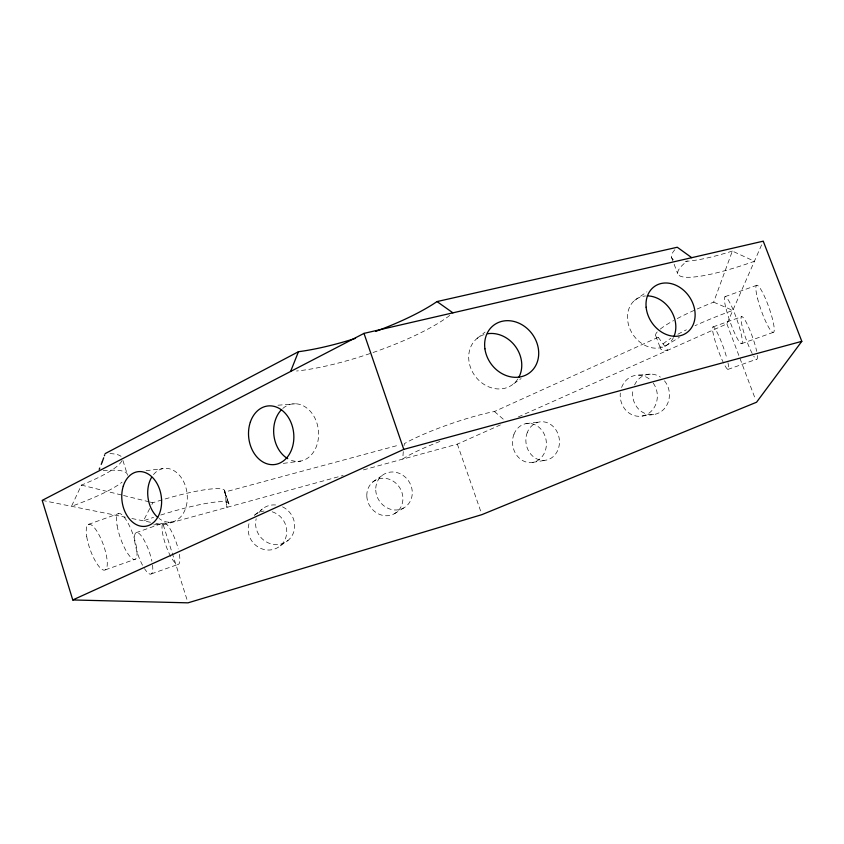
<?xml version="1.0" encoding="UTF-8"?>
<svg xmlns="http://www.w3.org/2000/svg" width="844" height="844" viewBox="0 0 844 844"><rect width="100%" height="100%" fill="white"/><g stroke="black" fill="none" stroke-linecap="round" stroke-linejoin="round"><path stroke-width="0.63" stroke-dasharray="4.22 3.17" d="M403.274 451.582L402.757 458.999A62.403 8.197 -19.2 0 1 441.338 440.906M404.054 445.6L404.392 443.617A62.329 8.672 -19.2 0 1 494.457 411.524L658.214 337.283A71.424 10.729 -20.9 0 1 658.636 330.51M677.236 318.589A71.424 10.729 -20.9 0 1 713.644 302.152L732.349 251.069L754.399 261.281A92.829 16.648 -21.6 0 1 687.29 260.954M121.874 460.687A90.086 16.511 -16.4 0 1 81.435 485.1L71.497 506.305A90.234 15.614 -16.5 0 0 122.063 482.156M518.374 416.904L726.895 323.874L763.24 241.162M149.715 508.573L143.427 520.843A69.577 9.695 -17.6 0 1 153.555 517.361M151.909 504.459L152.848 502.739A69.493 10.265 -17.5 0 1 224.662 492.084L399.328 444.988M254.846 514.956L262.336 508.995M477.06 338.444L485.078 332.072M280.24 545.836L288.12 540.36M513.732 383.693L521.107 378.576M372.753 482.029L381.731 475.805M634.519 300.443L646.894 291.866M394.296 513.785L403.59 508.035M665.462 345.934L679.346 337.336M363.447 469.897L457.342 444.123L500.429 424.901M88.346 524.419L118.403 513.669M725.112 296.624L756.836 285.272M136.053 532.691L163.346 522.953M713.127 326.871L741.802 316.648M105.363 569.837L135.388 559.161M741.443 343.698L773.125 332.43M151.403 573.867L178.675 564.193M727.929 369.408L756.572 359.249M155.813 523.354L163.251 524.852L343.16 475.467M153.724 524.947L171.754 521.972M532.701 462.375L545.868 460.202M283.31 463.377L300.717 461.077M642.2 416.039L654.416 414.425M146.033 470.699L162.881 468.62M525.97 423.625L539.221 421.979M277.971 405.226L295.463 403.77M638.686 375.116L650.967 374.092M42.2 500.376L125.45 517.214M131.875 518.511L150.865 522.352M81.435 485.1L122.243 495.175M123.519 495.491L149.019 501.79M150.295 502.106L152.848 502.739M713.644 302.152L732.814 310.413A71.518 10.139 -20.8 0 0 695.066 325.689M494.457 411.524L504.047 419.879M658.214 337.283L667.794 350.239A71.518 10.139 -20.8 0 1 670.885 338.307M726.895 323.874L755.623 399.782M671.507 257.251L673.712 263.117M674.145 264.288L677.669 273.667M655.862 336.028L660.641 348.899M224.736 492.411L228.967 504.132M224.662 492.084L228.524 502.95L224.367 490.132M457.342 444.123L481.038 512.171M163.251 524.852L187.632 601.593M122.929 460.539L127.265 474.244M225.242 495.101L225.369 495.882M225.548 497.01L225.643 497.686M225.738 498.361L225.833 499.047M225.886 499.49L225.981 500.292M225.992 500.397L226.076 501.083M226.087 501.199L226.171 502.106M226.181 502.222L226.245 502.897M226.297 503.478L226.34 504.047M226.35 504.269L226.414 505.187M226.456 505.872L226.498 506.79M153.471 474.623A27.061 19.634 82 0 1 179.804 475.721A27.061 19.634 82 0 1 184.33 511.464A27.061 19.634 82 0 1 159.031 518.469M282.782 408.464A28.886 22.387 83.7 0 1 318.315 429.533A28.886 22.387 83.7 0 1 289.249 459.474M517.857 378.988A29.139 25.025 53.6 0 1 475.394 376.466A29.139 25.025 53.6 0 1 484.097 334.593M673.47 337.558A27.62 22.493 56.4 0 1 632.989 334.583A27.62 22.493 56.4 0 1 645.607 295.949M757.384 355.503A22.588 3.376 70.3 0 1 753.766 356.221M752.215 353.509A22.588 3.376 70.3 0 1 741.633 323.779A22.588 3.376 70.3 0 1 745.906 321.712A22.588 3.376 70.3 0 1 756.688 351.347M727.961 362.783A22.566 2.933 70.3 0 1 720.291 355.641A22.566 2.933 70.3 0 1 713.433 326.966A22.566 2.933 70.3 0 1 727.085 359.122M664.492 380.844A20.319 18.389 84.5 0 1 655.577 414.161A20.319 18.389 84.5 0 1 633.2 388.978M634.572 384.959A20.319 18.389 84.5 0 1 660.388 377.11M653.224 383.102A20.615 18.557 84.4 0 1 643.993 415.596A20.615 18.557 84.4 0 1 620.298 393.072M621.595 387.459A20.615 18.557 84.4 0 1 650.397 379.916M272.211 511.791A19.992 18.853 52.3 0 1 285.905 537.248A19.992 18.853 52.3 0 1 260.933 548.484A19.992 18.853 52.3 0 1 249.634 521.951M254.329 515.389A19.992 18.853 52.3 0 1 264.045 511.031M282.571 506.864A20.309 19.085 52.4 0 1 293.554 532.532A20.309 19.085 52.4 0 1 269.447 543.378A20.309 19.085 52.4 0 1 256.196 518.733M259.076 512.487A20.309 19.085 52.4 0 1 275.809 504.976M152.542 565.132A22.018 5.781 70.5 0 1 144.524 568.656M142.541 565.258A22.018 5.781 70.5 0 1 136.222 532.606A22.018 5.781 70.5 0 1 151.899 561.26M179.361 554.308A22.039 5.38 70.5 0 1 170.172 555.447A22.039 5.38 70.5 0 1 163.177 523.08A22.039 5.38 70.5 0 1 178.2 548.906M103.19 470.699A90.234 15.614 -16.5 0 1 127.212 476.058M160.782 515.019A69.577 9.695 -17.6 0 1 226.53 507.487M677.89 334.235A71.518 10.139 -20.8 0 1 686.404 329.814M449.757 315.403A103.443 22.514 -18.8 0 1 296.56 371.001M109.963 453.587A90.086 16.511 -16.4 0 1 121.631 457.026M660.293 329.086A71.424 10.729 -20.9 0 1 673.649 320.53M732.349 251.069A92.682 17.608 -21.8 0 1 685.159 261.323M673.396 259.625A92.682 17.608 -21.8 0 1 675.168 249.381M86.721 536.552A24.276 7.037 70.3 0 0 104.54 570.143A24.276 7.037 70.3 0 0 99.022 534.853A24.276 7.037 70.3 0 0 86.721 536.552M117.137 525.685A24.307 6.541 70.3 0 0 134.618 559.445A24.307 6.541 70.3 0 0 128.647 524.272A24.307 6.541 70.3 0 0 117.137 525.685M757.448 298.037A24.982 4.125 70.5 0 0 773.357 332.409A24.982 4.125 70.5 0 0 764.347 296.107A24.982 4.125 70.5 0 0 757.448 298.037M726.178 309.21A24.94 3.587 70.5 0 0 741.644 343.677A24.94 3.587 70.5 0 0 732.191 307.596A24.94 3.587 70.5 0 0 726.178 309.21M527.321 432.423A19.401 16.753 81.6 0 0 544.38 460.381A19.401 16.753 81.6 0 0 556.28 430.408A19.401 16.753 81.6 0 0 527.321 432.423M513.975 434.196A19.665 16.891 81.6 0 0 531.203 462.554A19.665 16.891 81.6 0 0 543.177 432.181A19.665 16.891 81.6 0 0 513.975 434.196M366.823 496.188A19.264 17.513 57 0 0 394.57 513.637A19.264 17.513 57 0 0 393.188 481.164A19.264 17.513 57 0 0 366.823 496.188M375.749 490.153A19.56 17.713 56.9 0 0 403.865 507.877A19.56 17.713 56.9 0 0 402.409 474.961A19.56 17.713 56.9 0 0 375.749 490.153"/><path stroke-width="1.27" d="M105.12 453.639L298.449 351.716A103.253 23.801 -18.8 0 0 355.514 338.349M104.751 454.758L104.413 455.76M290.61 371.466L298.449 351.716M103.706 457.786L103.474 458.419M103.39 458.682L102.293 461.636M102.187 461.9L101.227 464.39M99.771 467.977L99.202 469.317M801.8 341.345L756.551 402.229L481.903 514.64L188.022 602.838L72.763 599.957L42.2 500.376L363.996 333.38L763.24 241.162L801.8 341.345L403.78 449.377L72.763 599.957M375.654 331.428A103.253 23.801 -18.8 0 0 437.013 301.572L677.278 247.25L691.742 257.684M437.013 301.572L452.901 312.839M363.996 333.38L403.78 449.377M157.775 517.446A27.061 19.634 82 0 1 151.635 477.282M287.741 458.672A28.886 22.387 83.7 0 1 281.537 409.635M487.632 333.739A29.139 25.025 53.6 0 1 515.684 346.789A29.139 25.025 53.6 0 1 518.786 377.426M647.285 295.896A27.62 22.493 56.4 0 1 670.326 309.505A27.62 22.493 56.4 0 1 674.156 336.017M123.277 486.133A27.578 19.76 82 0 0 144.24 526.424A27.578 19.76 82 0 0 157.512 484.414A27.578 19.76 82 0 0 123.277 486.133M250.351 422.063A29.498 22.588 83.7 0 0 273.857 464.633A29.498 22.588 83.7 0 0 289.365 419.088A29.498 22.588 83.7 0 0 250.351 422.063M484.91 348.783A29.793 25.415 53.6 0 0 528.407 373.639A29.793 25.415 53.6 0 0 521.676 324.56A29.793 25.415 53.6 0 0 484.91 348.783M646.135 307.248A28.211 22.777 56.4 0 0 685.043 333.834A28.211 22.777 56.4 0 0 680.528 287.846A28.211 22.777 56.4 0 0 646.135 307.248"/></g></svg>
